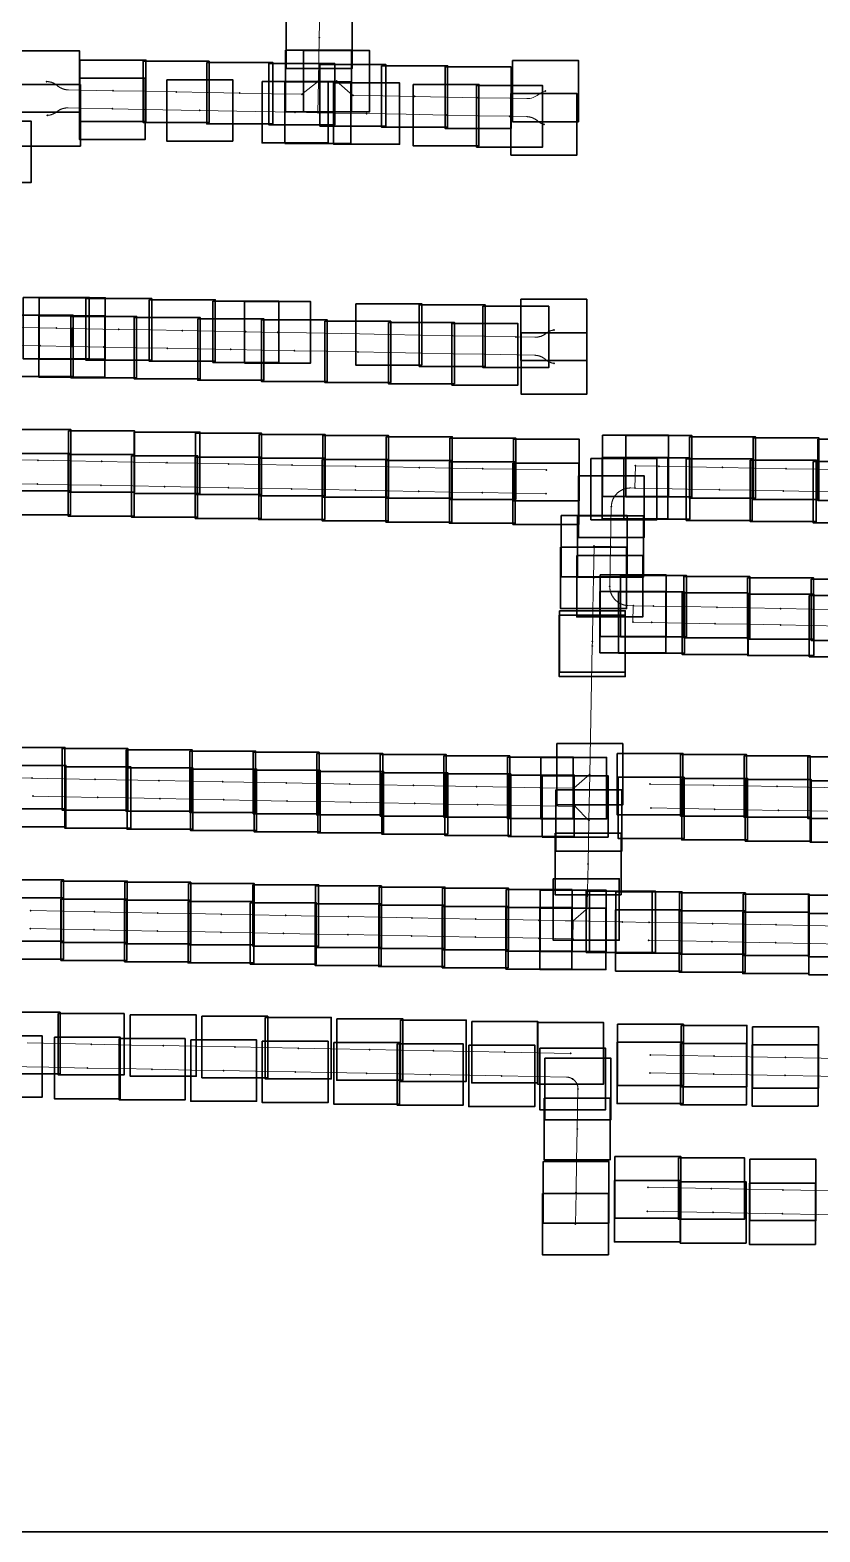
# Model space of a CAD drawing. Header units: millimetres. Extents: x 881174 to 1703730, y 372762 to 704197.
# Drawn here: x 884032 to 885523, y 665064 to 667898 of the extents above; entities that cross this region are included whole.
import ezdxf

# ---------------------------------------------------------------- set-up
doc = ezdxf.new("R2010")
doc.units = ezdxf.units.MM
for name, color, linetype, lineweight in [('2Block', 190, 'Continuous', 30), ('Capa1', 190, 'Continuous', 30), ('Exercise01', 190, 'Continuous', 30)]:
    doc.layers.add(name, color=color, linetype=linetype, lineweight=lineweight)
doc.layers.add('Polyline01', color=7, linetype='Continuous', lineweight=60, true_color=0xa451a4)

msp = doc.modelspace()

# ---------------------------------------------------------------- linework, layer by layer
at = {"layer": '2Block', "ltscale": 1.5}
for points in [[(884515.8, 667941.8), (884640.3, 667941.8), (884640.3, 667825.9), (884515.8, 667825.9)], [(884000.9, 667859.2), (884125.4, 667859.2), (884125.4, 667743.2), (884000.9, 667743.2)], [(884126.3, 667841.8), (884250.7, 667841.8), (884250.7, 667725.8), (884126.3, 667725.8)], [(884245.7, 667839.5), (884370.2, 667839.5), (884370.2, 667723.6), (884245.7, 667723.6)], [(884514.3, 667860.1), (884638.8, 667860.1), (884638.8, 667744.2), (884514.3, 667744.2)], [(884548.5, 667860), (884672.9, 667860), (884672.9, 667744), (884548.5, 667744)], [(884943, 667841.1), (885067.5, 667841.1), (885067.5, 667725.2), (884943, 667725.2)], [(884365.7, 667837.2), (884490.2, 667837.2), (884490.2, 667721.3), (884365.7, 667721.3)], [(884482.9, 667835.1), (884607.4, 667835.1), (884607.4, 667719.2), (884482.9, 667719.2)], [(884579.3, 667833.1), (884703.8, 667833.1), (884703.8, 667717.1), (884579.3, 667717.1)], [(884695.8, 667830.9), (884820.3, 667830.9), (884820.3, 667715), (884695.8, 667715)], [(884815.8, 667828.7), (884940.3, 667828.7), (884940.3, 667712.7), (884815.8, 667712.7)], [(884002.5, 667795.3), (884127, 667795.3), (884127, 667679.3), (884002.5, 667679.3)], [(884125.1, 667807.8), (884249.6, 667807.8), (884249.6, 667691.9), (884125.1, 667691.9)], [(884290.1, 667804.7), (884414.6, 667804.7), (884414.6, 667688.7), (884290.1, 667688.7)], [(884470.1, 667801.2), (884594.6, 667801.2), (884594.6, 667685.3), (884470.1, 667685.3)], [(884513.2, 667800.4), (884637.7, 667800.4), (884637.7, 667684.5), (884513.2, 667684.5)], [(884605.1, 667798.7), (884729.6, 667798.7), (884729.6, 667682.7), (884605.1, 667682.7)], [(884755.1, 667795.8), (884879.6, 667795.8), (884879.6, 667679.9), (884755.1, 667679.9)], [(884875.1, 667793.5), (884999.6, 667793.5), (884999.6, 667677.6), (884875.1, 667677.6)], [(884940.1, 667778.3), (885064.6, 667778.3), (885064.6, 667662.4), (884940.1, 667662.4)], [(883909.5, 667726.4), (884034, 667726.4), (884034, 667610.4), (883909.5, 667610.4)], [(884019.2, 667393.8), (884143.7, 667393.8), (884143.7, 667277.8), (884019.2, 667277.8)], [(884049.5, 667393.2), (884174, 667393.2), (884174, 667277.2), (884049.5, 667277.2)], [(884137.2, 667391.5), (884261.7, 667391.5), (884261.7, 667275.6), (884137.2, 667275.6)], [(884257.2, 667389.2), (884381.7, 667389.2), (884381.7, 667273.3), (884257.2, 667273.3)], [(884377.2, 667386.9), (884501.7, 667386.9), (884501.7, 667271), (884377.2, 667271)], [(884437.2, 667385.8), (884561.7, 667385.8), (884561.7, 667269.9), (884437.2, 667269.9)], [(884958.7, 667390.3), (885083.2, 667390.3), (885083.2, 667274.4), (884958.7, 667274.4)], [(883988.9, 667360.3), (884113.3, 667360.3), (884113.3, 667244.4), (883988.9, 667244.4)], [(884048.8, 667359.2), (884173.3, 667359.2), (884173.3, 667243.2), (884048.8, 667243.2)], [(884108.8, 667358), (884233.3, 667358), (884233.3, 667242.1), (884108.8, 667242.1)], [(884647, 667381.8), (884771.5, 667381.8), (884771.5, 667265.9), (884647, 667265.9)], [(884767, 667379.5), (884891.5, 667379.5), (884891.5, 667263.6), (884767, 667263.6)], [(884887, 667377.2), (885011.5, 667377.2), (885011.5, 667261.3), (884887, 667261.3)], [(884228.8, 667355.8), (884353.3, 667355.8), (884353.3, 667239.8), (884228.8, 667239.8)], [(884348.8, 667353.5), (884473.3, 667353.5), (884473.3, 667237.5), (884348.8, 667237.5)], [(884468.8, 667351.2), (884593.3, 667351.2), (884593.3, 667235.2), (884468.8, 667235.2)], [(884588.7, 667348.9), (884713.2, 667348.9), (884713.2, 667233), (884588.7, 667233)], [(884708.7, 667346.6), (884833.2, 667346.6), (884833.2, 667230.7), (884708.7, 667230.7)], [(884828.7, 667344.3), (884953.2, 667344.3), (884953.2, 667228.4), (884828.7, 667228.4)], [(884959.1, 667327.1), (885083.6, 667327.1), (885083.6, 667211.2), (884959.1, 667211.2)], [(883984.7, 667144.4), (884109.2, 667144.4), (884109.2, 667028.4), (883984.7, 667028.4)], [(884104.7, 667142.1), (884229.2, 667142.1), (884229.2, 667026.1), (884104.7, 667026.1)], [(884228.4, 667139.7), (884352.9, 667139.7), (884352.9, 667023.8), (884228.4, 667023.8)], [(884344.6, 667137.5), (884469.1, 667137.5), (884469.1, 667021.6), (884344.6, 667021.6)], [(884464.7, 667135.2), (884589.1, 667135.2), (884589.1, 667019.3), (884464.7, 667019.3)], [(884584.6, 667132.9), (884709.1, 667132.9), (884709.1, 667017), (884584.6, 667017)], [(884704.6, 667130.7), (884829.1, 667130.7), (884829.1, 667014.7), (884704.6, 667014.7)], [(885112.9, 667133.9), (885237.4, 667133.9), (885237.4, 667017.9), (885112.9, 667017.9)], [(885157.1, 667133), (885281.6, 667133), (885281.6, 667017.1), (885157.1, 667017.1)], [(885277.1, 667130.8), (885401.6, 667130.8), (885401.6, 667014.8), (885277.1, 667014.8)], [(884824.6, 667128.4), (884949.1, 667128.4), (884949.1, 667012.4), (884824.6, 667012.4)], [(884944.6, 667126.1), (885069.1, 667126.1), (885069.1, 667010.1), (884944.6, 667010.1)], [(885397.1, 667128.5), (885521.6, 667128.5), (885521.6, 667012.5), (885397.1, 667012.5)], [(885519.6, 667126.1), (885644.1, 667126.1), (885644.1, 667010.2), (885519.6, 667010.2)], [(883983.9, 667099.4), (884108.4, 667099.4), (884108.4, 666983.4), (883983.9, 666983.4)], [(884103.9, 667097.1), (884228.4, 667097.1), (884228.4, 666981.1), (884103.9, 666981.1)], [(884223.8, 667094.8), (884348.3, 667094.8), (884348.3, 666978.9), (884223.8, 666978.9)], [(884343.8, 667092.5), (884468.3, 667092.5), (884468.3, 666976.6), (884343.8, 666976.6)], [(884463.8, 667090.2), (884588.3, 667090.2), (884588.3, 666974.3), (884463.8, 666974.3)], [(884583.8, 667087.9), (884708.3, 667087.9), (884708.3, 666972), (884583.8, 666972)], [(884703.8, 667085.7), (884828.2, 667085.7), (884828.2, 666969.7), (884703.8, 666969.7)], [(884823.7, 667083.4), (884948.2, 667083.4), (884948.2, 666967.4), (884823.7, 666967.4)], [(884943.7, 667081.1), (885068.2, 667081.1), (885068.2, 666965.2), (884943.7, 666965.2)], [(885091, 667089.9), (885215.5, 667089.9), (885215.5, 666974), (885091, 666974)], [(885112, 667091.9), (885236.5, 667091.9), (885236.5, 666975.9), (885112, 666975.9)], [(885153.3, 667091.2), (885277.8, 667091.2), (885277.8, 666975.3), (885153.3, 666975.3)], [(885271, 667088.9), (885395.4, 667088.9), (885395.4, 666972.9), (885271, 666972.9)], [(885391.9, 667086.6), (885516.4, 667086.6), (885516.4, 666970.6), (885391.9, 666970.6)], [(885510.9, 667084.3), (885635.4, 667084.3), (885635.4, 666968.3), (885510.9, 666968.3)], [(885067.3, 667056.8), (885191.8, 667056.8), (885191.8, 666940.8), (885067.3, 666940.8)], [(885034.8, 666982.3), (885159.3, 666982.3), (885159.3, 666866.4), (885034.8, 666866.4)], [(885065.8, 666981.7), (885190.3, 666981.7), (885190.3, 666865.8), (885065.8, 666865.8)], [(885033.7, 666922.3), (885158.2, 666922.3), (885158.2, 666806.4), (885033.7, 666806.4)], [(885064.4, 666906.7), (885188.9, 666906.7), (885188.9, 666790.8), (885064.4, 666790.8)], [(885108.6, 666869.9), (885233.1, 666869.9), (885233.1, 666754), (885108.6, 666754)], [(885146.7, 666869.2), (885271.2, 666869.2), (885271.2, 666753.2), (885146.7, 666753.2)], [(885266.7, 666866.9), (885391.2, 666866.9), (885391.2, 666751), (885266.7, 666751)], [(885386.7, 666864.6), (885511.2, 666864.6), (885511.2, 666748.7), (885386.7, 666748.7)], [(885506.7, 666862.3), (885631.2, 666862.3), (885631.2, 666746.4), (885506.7, 666746.4)], [(885108.1, 666838.9), (885232.6, 666838.9), (885232.6, 666723), (885108.1, 666723)], [(885143.1, 666838.2), (885267.6, 666838.2), (885267.6, 666722.3), (885143.1, 666722.3)], [(885263.1, 666836), (885387.6, 666836), (885387.6, 666720), (885263.1, 666720)], [(885387.2, 666833.6), (885511.7, 666833.6), (885511.7, 666717.7), (885387.2, 666717.7)], [(885503.1, 666831.4), (885627.6, 666831.4), (885627.6, 666715.5), (885503.1, 666715.5)], [(885031.3, 666794.1), (885155.8, 666794.1), (885155.8, 666678.1), (885031.3, 666678.1)], [(885031.4, 666802.4), (885155.9, 666802.4), (885155.9, 666686.4), (885031.4, 666686.4)], [(883973.5, 666544.5), (884098, 666544.5), (884098, 666428.5), (883973.5, 666428.5)], [(884092.4, 666542.2), (884216.9, 666542.2), (884216.9, 666426.2), (884092.4, 666426.2)], [(884213.5, 666539.9), (884338, 666539.9), (884338, 666424), (884213.5, 666424)], [(884213.5, 666539.9), (884338, 666539.9), (884338, 666424), (884213.5, 666424)], [(884333.5, 666537.6), (884458, 666537.6), (884458, 666421.7), (884333.5, 666421.7)], [(884333.5, 666537.6), (884458, 666537.6), (884458, 666421.7), (884333.5, 666421.7)], [(884453.4, 666535.3), (884577.9, 666535.3), (884577.9, 666419.4), (884453.4, 666419.4)], [(885026.6, 666551.8), (885151.1, 666551.8), (885151.1, 666435.9), (885026.6, 666435.9)], [(883975.2, 666510.4), (884099.7, 666510.4), (884099.7, 666394.5), (883975.2, 666394.5)], [(884097.7, 666508.1), (884222.2, 666508.1), (884222.2, 666392.2), (884097.7, 666392.2)], [(884215.1, 666505.9), (884339.6, 666505.9), (884339.6, 666389.9), (884215.1, 666389.9)], [(884573.4, 666533), (884697.9, 666533), (884697.9, 666417.1), (884573.4, 666417.1)], [(884693.4, 666530.8), (884817.9, 666530.8), (884817.9, 666414.8), (884693.4, 666414.8)], [(884813.4, 666528.5), (884937.9, 666528.5), (884937.9, 666412.5), (884813.4, 666412.5)], [(884933.4, 666526.2), (885057.8, 666526.2), (885057.8, 666410.2), (884933.4, 666410.2)], [(884996.2, 666525.5), (885120.7, 666525.5), (885120.7, 666409.6), (884996.2, 666409.6)], [(885140.3, 666533.2), (885264.8, 666533.2), (885264.8, 666417.3), (885140.3, 666417.3)], [(885260.3, 666531), (885384.8, 666531), (885384.8, 666415), (885260.3, 666415)], [(885380.3, 666528.7), (885504.8, 666528.7), (885504.8, 666412.7), (885380.3, 666412.7)], [(885500.3, 666526.4), (885624.8, 666526.4), (885624.8, 666410.5), (885500.3, 666410.5)], [(884335.1, 666503.6), (884459.6, 666503.6), (884459.6, 666387.6), (884335.1, 666387.6)], [(884455.1, 666501.3), (884579.6, 666501.3), (884579.6, 666385.3), (884455.1, 666385.3)], [(884575.1, 666499), (884699.6, 666499), (884699.6, 666383.1), (884575.1, 666383.1)], [(884696.1, 666496.7), (884820.6, 666496.7), (884820.6, 666380.8), (884696.1, 666380.8)], [(884815, 666494.4), (884939.5, 666494.4), (884939.5, 666378.5), (884815, 666378.5)], [(884935, 666492.1), (885059.5, 666492.1), (885059.5, 666376.2), (884935, 666376.2)], [(884999, 666491.1), (885123.5, 666491.1), (885123.5, 666375.1), (884999, 666375.1)], [(885142.5, 666488.2), (885266.9, 666488.2), (885266.9, 666372.3), (885142.5, 666372.3)], [(885262.5, 666485.9), (885386.9, 666485.9), (885386.9, 666370), (885262.5, 666370)], [(885382.5, 666483.6), (885506.9, 666483.6), (885506.9, 666367.7), (885382.5, 666367.7)], [(885505, 666481.3), (885629.4, 666481.3), (885629.4, 666365.4), (885505, 666365.4)], [(885024.9, 666464.5), (885149.3, 666464.5), (885149.3, 666348.6), (885024.9, 666348.6)], [(885023.4, 666382.4), (885147.9, 666382.4), (885147.9, 666266.5), (885023.4, 666266.5)], [(883971.1, 666294.5), (884095.5, 666294.5), (884095.5, 666178.5), (883971.1, 666178.5)], [(884091, 666292.2), (884215.5, 666292.2), (884215.5, 666176.2), (884091, 666176.2)], [(884211, 666289.9), (884335.5, 666289.9), (884335.5, 666174), (884211, 666174)], [(884331, 666287.6), (884455.5, 666287.6), (884455.5, 666171.7), (884331, 666171.7)], [(884452.4, 666285.3), (884576.9, 666285.3), (884576.9, 666169.4), (884452.4, 666169.4)], [(884570.9, 666283), (884695.4, 666283), (884695.4, 666167.1), (884570.9, 666167.1)], [(884690.9, 666280.8), (884815.4, 666280.8), (884815.4, 666164.8), (884690.9, 666164.8)], [(885019.9, 666296.5), (885144.4, 666296.5), (885144.4, 666180.5), (885019.9, 666180.5)], [(883970.4, 666260.5), (884094.9, 666260.5), (884094.9, 666144.5), (883970.4, 666144.5)], [(884090.4, 666258.2), (884214.9, 666258.2), (884214.9, 666142.3), (884090.4, 666142.3)], [(884210.4, 666255.9), (884334.9, 666255.9), (884334.9, 666140), (884210.4, 666140)], [(884330.3, 666253.6), (884454.8, 666253.6), (884454.8, 666137.7), (884330.3, 666137.7)], [(884447.8, 666251.4), (884572.3, 666251.4), (884572.3, 666135.4), (884447.8, 666135.4)], [(884810.9, 666278.5), (884935.4, 666278.5), (884935.4, 666162.5), (884810.9, 666162.5)], [(884930.9, 666276.2), (885055.4, 666276.2), (885055.4, 666160.2), (884930.9, 666160.2)], [(884995.2, 666275.1), (885119.7, 666275.1), (885119.7, 666159.2), (884995.2, 666159.2)], [(885082.2, 666273.3), (885206.7, 666273.3), (885206.7, 666157.4), (885082.2, 666157.4)], [(885088.3, 666273.2), (885212.8, 666273.2), (885212.8, 666157.3), (885088.3, 666157.3)], [(885138.3, 666272.2), (885262.8, 666272.2), (885262.8, 666156.3), (885138.3, 666156.3)], [(885258.3, 666270), (885382.8, 666270), (885382.8, 666154), (885258.3, 666154)], [(885378.3, 666267.7), (885502.8, 666267.7), (885502.8, 666151.7), (885378.3, 666151.7)], [(885501.6, 666265.3), (885626.1, 666265.3), (885626.1, 666149.4), (885501.6, 666149.4)], [(884570.3, 666249.1), (884694.8, 666249.1), (884694.8, 666133.1), (884570.3, 666133.1)], [(884690.3, 666246.8), (884814.8, 666246.8), (884814.8, 666130.8), (884690.3, 666130.8)], [(884810.3, 666244.5), (884934.7, 666244.5), (884934.7, 666128.5), (884810.3, 666128.5)], [(884930.6, 666242.2), (885055.1, 666242.2), (885055.1, 666126.2), (884930.6, 666126.2)], [(884994.7, 666240.9), (885119.2, 666240.9), (885119.2, 666125), (884994.7, 666125)], [(885137.7, 666238.2), (885262.2, 666238.2), (885262.2, 666122.3), (885137.7, 666122.3)], [(885257.7, 666236), (885382.2, 666236), (885382.2, 666120), (885257.7, 666120)], [(885377.7, 666233.7), (885502.2, 666233.7), (885502.2, 666117.7), (885377.7, 666117.7)], [(885502.2, 666231.3), (885626.7, 666231.3), (885626.7, 666115.4), (885502.2, 666115.4)], [(883964.3, 666044.6), (884088.8, 666044.6), (884088.8, 665928.6), (883964.3, 665928.6)], [(884085.2, 666042.2), (884209.7, 666042.2), (884209.7, 665926.3), (884085.2, 665926.3)], [(884221.3, 666039.7), (884345.7, 666039.7), (884345.7, 665923.7), (884221.3, 665923.7)], [(884356.4, 666037.1), (884480.9, 666037.1), (884480.9, 665921.1), (884356.4, 665921.1)], [(884476.2, 666034.8), (884600.7, 666034.8), (884600.7, 665918.9), (884476.2, 665918.9)], [(884611.2, 666032.2), (884735.7, 666032.2), (884735.7, 665916.3), (884611.2, 665916.3)], [(884731.2, 666029.9), (884855.7, 666029.9), (884855.7, 665914), (884731.2, 665914)], [(884866.1, 666027.4), (884990.6, 666027.4), (884990.6, 665911.4), (884866.1, 665911.4)], [(884990.4, 666025), (885114.9, 666025), (885114.9, 665909.1), (884990.4, 665909.1)], [(883930.4, 666000.2), (884054.9, 666000.2), (884054.9, 665884.2), (883930.4, 665884.2)], [(884077.9, 665997.4), (884202.3, 665997.4), (884202.3, 665881.4), (884077.9, 665881.4)], [(885141.1, 666022.1), (885265.6, 666022.1), (885265.6, 665906.2), (885141.1, 665906.2)], [(885261.1, 666019.9), (885385.6, 666019.9), (885385.6, 665903.9), (885261.1, 665903.9)], [(885396.1, 666017.3), (885520.6, 666017.3), (885520.6, 665901.3), (885396.1, 665901.3)], [(884200.4, 665995), (884324.9, 665995), (884324.9, 665879.1), (884200.4, 665879.1)], [(884335.4, 665992.5), (884459.9, 665992.5), (884459.9, 665876.5), (884335.4, 665876.5)], [(884470.3, 665989.9), (884594.8, 665989.9), (884594.8, 665874), (884470.3, 665874)], [(884605.3, 665987.3), (884729.8, 665987.3), (884729.8, 665871.4), (884605.3, 665871.4)], [(884725.3, 665985.1), (884849.8, 665985.1), (884849.8, 665869.1), (884725.3, 665869.1)], [(884860.3, 665982.5), (884984.8, 665982.5), (884984.8, 665866.5), (884860.3, 665866.5)], [(884994.3, 665976.6), (885118.8, 665976.6), (885118.8, 665860.6), (884994.3, 665860.6)], [(885140.4, 665988.1), (885264.9, 665988.1), (885264.9, 665872.2), (885140.4, 665872.2)], [(885260.4, 665985.9), (885384.9, 665985.9), (885384.9, 665869.9), (885260.4, 665869.9)], [(885395.4, 665983.3), (885519.9, 665983.3), (885519.9, 665867.4), (885395.4, 665867.4)], [(885004.3, 665957.7), (885128.8, 665957.7), (885128.8, 665841.8), (885004.3, 665841.8)], [(885002.9, 665882.2), (885127.4, 665882.2), (885127.4, 665766.2), (885002.9, 665766.2)], [(885136.3, 665772.2), (885260.8, 665772.2), (885260.8, 665656.2), (885136.3, 665656.2)], [(885256.3, 665769.9), (885380.8, 665769.9), (885380.8, 665654), (885256.3, 665654)], [(885000.6, 665762.8), (885125.1, 665762.8), (885125.1, 665646.8), (885000.6, 665646.8)], [(885391.3, 665767.3), (885515.8, 665767.3), (885515.8, 665651.4), (885391.3, 665651.4)], [(885135.5, 665727.2), (885260, 665727.2), (885260, 665611.3), (885135.5, 665611.3)], [(885259.6, 665724.8), (885384.1, 665724.8), (885384.1, 665608.9), (885259.6, 665608.9)], [(885390.4, 665722.3), (885514.9, 665722.3), (885514.9, 665606.4), (885390.4, 665606.4)], [(884999.5, 665702.8), (885124, 665702.8), (885124, 665586.8), (884999.5, 665586.8)]]:
    msp.add_lwpolyline(points, close=True, dxfattribs=at)
at = {"layer": 'Capa1', "color": 1}
for p in [(884578, 667883.8), (884063.2, 667801.2), (884188.5, 667783.8), (884308, 667781.5), (884576.5, 667802.1), (884610.7, 667802), (885005.2, 667783.1), (884428, 667779.3), (884545.2, 667777.2), (884641.5, 667775.1), (884758, 667773), (884878, 667770.7), (884064.7, 667737.3), (884187.3, 667749.8), (884352.3, 667746.7), (884532.3, 667743.3), (884575.4, 667742.4), (884667.4, 667740.7), (884817.4, 667737.8), (884937.4, 667735.6), (885002.3, 667720.4), (884081.4, 667335.8), (884111.7, 667335.2), (884199.4, 667333.5), (884319.4, 667331.2), (884439.4, 667329), (884499.4, 667327.8), (885021, 667332.3), (884051.1, 667302.4), (884111.1, 667301.2), (884171.1, 667300.1), (884709.2, 667323.8), (884829.2, 667321.5), (884949.3, 667319.3), (884291.1, 667297.8), (884411, 667295.5), (884531, 667293.2), (884651, 667290.9), (884771, 667288.6), (884890.9, 667286.4), (885021.3, 667269.2), (884047, 667086.4), (884167, 667084.1), (884290.6, 667081.8), (884406.9, 667079.5), (884526.9, 667077.3), (884646.9, 667075), (884766.9, 667072.7), (885175.1, 667075.9), (885219.3, 667075.1), (885339.3, 667072.8), (884886.8, 667070.4), (885006.8, 667068.1), (885459.3, 667070.5), (884046.1, 667041.4), (884166.1, 667039.1), (884286.1, 667036.8), (884406.1, 667034.5), (884526, 667032.3), (884646, 667030), (884766, 667027.7), (884886, 667025.4), (885006, 667023.1), (885153.3, 667031.9), (885174.2, 667033.9), (885215.5, 667033.2), (885333.2, 667030.9), (885454.1, 667028.6), (885129.5, 666998.8), (885097.1, 666924.4), (885128.1, 666923.8), (885096, 666864.4), (885126.7, 666848.7), (885170.9, 666811.9), (885209, 666811.2), (885329, 666808.9), (885449, 666806.6), (885170.3, 666780.9), (885205.4, 666780.3), (885325.4, 666778), (885449.5, 666775.7), (885093.5, 666736.1), (885093.7, 666744.4), (884035.8, 666486.5), (884154.7, 666484.2), (884275.7, 666481.9), (884275.7, 666481.9), (884395.7, 666479.6), (884395.7, 666479.6), (885088.9, 666493.8), (884037.4, 666452.5), (884160, 666450.2), (884515.7, 666477.4), (884635.7, 666475.1), (884755.6, 666472.8), (884875.6, 666470.5), (884995.6, 666468.2), (885058.5, 666467.6), (885202.6, 666475.3), (885322.6, 666473), (885442.6, 666470.7), (884277.4, 666447.9), (884397.4, 666445.6), (884517.3, 666443.3), (884637.3, 666441), (884758.4, 666438.7), (884877.3, 666436.5), (884997.2, 666434.2), (885061.2, 666433.1), (885204.7, 666430.2), (885324.7, 666427.9), (885444.7, 666425.7), (885087.1, 666406.6), (885085.7, 666324.5), (884033.3, 666236.5), (884153.3, 666234.2), (884273.3, 666231.9), (884393.2, 666229.6), (884514.6, 666227.3), (884633.2, 666225.1), (884753.2, 666222.8), (885082.1, 666238.5), (884032.7, 666202.5), (884152.6, 666200.2), (884272.6, 666197.9), (884392.6, 666195.7), (884873.2, 666220.5), (884993.1, 666218.2), (885057.4, 666217.1), (885144.5, 666215.3), (885150.5, 666215.2), (885200.6, 666214.3), (885320.6, 666212), (885440.6, 666209.7), (884510.1, 666193.4), (884632.5, 666191.1), (884752.5, 666188.8), (884872.5, 666186.5), (884992.9, 666184.2), (885056.9, 666182.9), (885199.9, 666180.3), (885319.9, 666178), (885439.9, 666175.7), (884147.5, 665984.3), (884283.5, 665981.7), (884418.7, 665979.1), (884538.5, 665976.8), (884673.4, 665974.3), (884793.4, 665972), (884928.4, 665969.4), (884140.1, 665939.4), (885052.7, 665967), (885203.3, 665964.2), (885323.3, 665961.9), (885458.3, 665959.3), (884262.6, 665937.1), (884397.6, 665934.5), (884532.6, 665931.9), (884667.6, 665929.4), (884787.5, 665927.1), (884922.5, 665924.5), (885056.6, 665918.6), (885202.7, 665930.2), (885322.7, 665927.9), (885457.6, 665925.3), (885066.6, 665899.8), (885065.1, 665824.2), (885198.6, 665714.2), (885062.9, 665704.8), (885318.5, 665711.9), (885453.5, 665709.4), (885197.7, 665669.2), (885321.8, 665666.9), (885452.7, 665664.4), (885061.7, 665644.8)]:
    msp.add_point(p, dxfattribs=at)
at = {"layer": 'Exercise01', "ltscale": 1.5}
msp.add_lwpolyline([(881173.9, 665063.8), (887011, 665063.8), (887011, 673564.4), (881173.9, 673564.4)], close=True, dxfattribs=at)
at = {"layer": 'Polyline01', "lineweight": 0, "flags": 128}
for points in [[(884578, 667883.8), (884579.6, 667964)], [(884578, 667883.8), (884576.5, 667802.1)], [(884188.5, 667783.8), (884127.9, 667785), (884104.4, 667785.4), (884103.5, 667785.5), (884102.9, 667785.5), (884102.3, 667785.5), (884101.7, 667785.6), (884101.2, 667785.7), (884100.6, 667785.7), (884100, 667785.8), (884099.5, 667785.9), (884098.9, 667786), (884098.3, 667786.1), (884097.8, 667786.2), (884097.2, 667786.4), (884096.6, 667786.5), (884096.1, 667786.7), (884095.5, 667786.8), (884095, 667787), (884094.4, 667787.2), (884093.9, 667787.4), (884093.3, 667787.6), (884092.8, 667787.8), (884092.3, 667788), (884091.8, 667788.2), (884091.2, 667788.5), (884090.7, 667788.7), (884090.2, 667789), (884089.7, 667789.2), (884089.2, 667789.5), (884088.7, 667789.8), (884088.2, 667790.1), (884087.7, 667790.4), (884087.2, 667790.7), (884086.7, 667791), (884086.2, 667791.3), (884085.8, 667791.7), (884085.3, 667792), (884084.8, 667792.3), (884084.4, 667792.7), (884083.9, 667793.1), (884083.6, 667793.4), (884083.1, 667793.8), (884082.6, 667794.2), (884082.2, 667794.5), (884081.8, 667794.8), (884081.3, 667795.2), (884080.9, 667795.5), (884080.4, 667795.8), (884079.9, 667796.1), (884079.5, 667796.4), (884079, 667796.7), (884078.5, 667797), (884078, 667797.3), (884077.5, 667797.5), (884077, 667797.8), (884076.5, 667798), (884076, 667798.3), (884075.5, 667798.5), (884075, 667798.7), (884074.5, 667798.9), (884074, 667799.1), (884073.4, 667799.3), (884072.9, 667799.5), (884072.4, 667799.7), (884071.8, 667799.9), (884071.3, 667800), (884070.8, 667800.2), (884070.2, 667800.3), (884069.7, 667800.4), (884069.1, 667800.5), (884068.6, 667800.7), (884068, 667800.8), (884067.5, 667800.8), (884066.9, 667800.9), (884066.4, 667801), (884065.8, 667801.1), (884065.3, 667801.1), (884064.7, 667801.1), (884064.2, 667801.2), (884063.2, 667801.2)], [(884308, 667781.5), (884248, 667782.7), (884188.5, 667783.8)], [(884428, 667779.3), (884368, 667780.4), (884308, 667781.5)], [(884545.2, 667777.2), (884488, 667778.1), (884428, 667779.3)], [(884641.5, 667775.1), (884698, 667774.1), (884758, 667773)], [(884758, 667773), (884878, 667770.7)], [(884187.3, 667749.8), (884127.3, 667751), (884103.8, 667751.4), (884103.2, 667751.4), (884102.6, 667751.4), (884102.1, 667751.4), (884101.5, 667751.4), (884100.9, 667751.4), (884100.3, 667751.3), (884099.8, 667751.3), (884099.2, 667751.2), (884098.6, 667751.1), (884098.1, 667751), (884097.5, 667750.9), (884096.9, 667750.8), (884096.4, 667750.7), (884095.8, 667750.6), (884095.2, 667750.5), (884094.7, 667750.3), (884094.1, 667750.2), (884093.6, 667750), (884093, 667749.8), (884092.5, 667749.7), (884091.9, 667749.5), (884091.4, 667749.3), (884090.8, 667749.1), (884090.3, 667748.8), (884089.8, 667748.6), (884089.3, 667748.4), (884088.7, 667748.1), (884088.2, 667747.9), (884087.7, 667747.6), (884087.2, 667747.3), (884086.7, 667747), (884086.2, 667746.8), (884085.7, 667746.5), (884085.2, 667746.1), (884084.8, 667745.8), (884084.3, 667745.5), (884083.8, 667745.2), (884083.3, 667744.8), (884082.7, 667744.3), (884081.8, 667743.6), (884081.4, 667743.3), (884080.9, 667743), (884080.5, 667742.7), (884080, 667742.4), (884079.5, 667742.1), (884079, 667741.8), (884078.6, 667741.5), (884078.1, 667741.2), (884077.6, 667740.9), (884077.1, 667740.7), (884076.6, 667740.4), (884076.1, 667740.2), (884075.6, 667740), (884075.1, 667739.7), (884074.5, 667739.5), (884074, 667739.3), (884073.5, 667739.1), (884073, 667739), (884072.4, 667738.8), (884071.9, 667738.6), (884071.4, 667738.4), (884070.8, 667738.3), (884070.3, 667738.2), (884069.8, 667738), (884069.2, 667737.9), (884068.7, 667737.8), (884068.1, 667737.7), (884067.6, 667737.6), (884067, 667737.5), (884066.5, 667737.5), (884065.9, 667737.4), (884065.3, 667737.3), (884064.7, 667737.3)], [(884352.3, 667746.7), (884247.3, 667748.7), (884187.3, 667749.8)], [(884532.3, 667743.3), (884457.3, 667744.7), (884352.3, 667746.7)], [(884575.4, 667742.4), (884532.3, 667743.3)], [(884575.4, 667742.4), (884607.4, 667741.8), (884667.4, 667740.7)], [(884667.4, 667740.7), (884742.4, 667739.3), (884817.4, 667737.8)], [(884817.4, 667737.8), (884877.4, 667736.7), (884937.4, 667735.6)], [(884937.4, 667735.6), (884969.3, 667734.9), (884970.2, 667734.9), (884970.8, 667734.9), (884971.3, 667734.8), (884971.9, 667734.8), (884972.5, 667734.7), (884973.1, 667734.6), (884973.6, 667734.6), (884974.2, 667734.5), (884974.8, 667734.4), (884975.3, 667734.3), (884975.9, 667734.1), (884976.5, 667734), (884977, 667733.9), (884977.6, 667733.7), (884978.1, 667733.5), (884978.7, 667733.4), (884979.2, 667733.2), (884979.8, 667733), (884980.3, 667732.8), (884980.8, 667732.6), (884981.4, 667732.4), (884981.9, 667732.1), (884982.4, 667731.9), (884982.9, 667731.7), (884983.5, 667731.4), (884984, 667731.1), (884984.5, 667730.9), (884985, 667730.6), (884985.5, 667730.3), (884986, 667730), (884986.5, 667729.7), (884986.9, 667729.4), (884987.4, 667729.1), (884987.9, 667728.7), (884988.3, 667728.4), (884988.8, 667728), (884989.3, 667727.7), (884989.7, 667727.3), (884990.1, 667727), (884990.6, 667726.6), (884991, 667726.2), (884991.4, 667725.9), (884991.9, 667725.5), (884992.3, 667725.2), (884992.8, 667724.9), (884993.3, 667724.6), (884993.7, 667724.3), (884994.2, 667724), (884994.7, 667723.7), (884995.1, 667723.4), (884995.6, 667723.1), (884996.1, 667722.8), (884996.6, 667722.6), (884997.1, 667722.3), (884997.6, 667722.1), (884998.1, 667721.9), (884998.6, 667721.7), (884999.2, 667721.4), (884999.7, 667721.2), (885000.2, 667721), (885000.7, 667720.9), (885001.3, 667720.7), (885001.8, 667720.5), (885002.3, 667720.4)], [(884081.4, 667335.8), (884019.4, 667337), (883959.4, 667338.1)], [(884111.7, 667335.2), (884081.4, 667335.8)], [(884111.7, 667335.2), (884139.4, 667334.7), (884199.4, 667333.5)], [(884199.4, 667333.5), (884259.4, 667332.4), (884319.4, 667331.2)], [(884319.4, 667331.2), (884379.4, 667330.1), (884439.4, 667329)], [(884439.4, 667329), (884499.4, 667327.8)], [(884499.4, 667327.8), (884554.3, 667326.8), (884654.2, 667324.9), (884709.2, 667323.8)], [(884949.3, 667319.3), (884985.1, 667318.6), (884985.6, 667318.6), (884986.2, 667318.6), (884986.8, 667318.6), (884987.4, 667318.6), (884987.9, 667318.6), (884988.5, 667318.7), (884989.1, 667318.7), (884989.6, 667318.8), (884990.2, 667318.9), (884990.8, 667319), (884991.4, 667319.1), (884991.9, 667319.2), (884992.5, 667319.3), (884993, 667319.4), (884993.6, 667319.5), (884994.2, 667319.7), (884994.7, 667319.8), (884995.3, 667320), (884995.8, 667320.2), (884996.4, 667320.3), (884996.9, 667320.5), (884997.5, 667320.7), (884998, 667320.9), (884998.5, 667321.2), (884999.1, 667321.4), (884999.6, 667321.6), (885000.1, 667321.9), (885000.6, 667322.1), (885001.1, 667322.4), (885001.6, 667322.7), (885002.1, 667323), (885002.6, 667323.3), (885003.1, 667323.6), (885003.6, 667323.9), (885004.1, 667324.2), (885004.6, 667324.5), (885005, 667324.8), (885005.5, 667325.2), (885006.2, 667325.7), (885006.8, 667326.2), (885007.2, 667326.5), (885007.7, 667326.9), (885008.2, 667327.2), (885008.6, 667327.5), (885009.1, 667327.8), (885009.6, 667328.1), (885010, 667328.4), (885010.5, 667328.7), (885011, 667328.9), (885011.5, 667329.2), (885012, 667329.4), (885012.5, 667329.7), (885013, 667329.9), (885013.5, 667330.1), (885014, 667330.4), (885014.6, 667330.6), (885015.1, 667330.8), (885015.6, 667331), (885016.1, 667331.1), (885016.7, 667331.3), (885017.2, 667331.5), (885017.7, 667331.6), (885018.3, 667331.8), (885018.8, 667331.9), (885019.4, 667332), (885019.9, 667332.2), (885020.5, 667332.3), (885021, 667332.3)], [(884051.1, 667302.4), (883991.1, 667303.5), (883931.1, 667304.6)], [(884111.1, 667301.2), (884051.1, 667302.4)], [(884111.1, 667301.2), (884171.1, 667300.1)], [(884171.1, 667300.1), (884231.1, 667298.9), (884291.1, 667297.8)], [(884709.2, 667323.8), (884769.2, 667322.7), (884829.2, 667321.5)], [(884829.2, 667321.5), (884889.2, 667320.4), (884949.3, 667319.3)], [(884291.1, 667297.8), (884351, 667296.6), (884411, 667295.5)], [(884411, 667295.5), (884471, 667294.4), (884531, 667293.2)], [(884531, 667293.2), (884591, 667292.1), (884651, 667290.9)], [(884651, 667290.9), (884711, 667289.8), (884771, 667288.6)], [(884771, 667288.6), (884831, 667287.5), (884890.9, 667286.4)], [(884890.9, 667286.4), (884950.9, 667285.2), (884951.3, 667285.2), (884984.5, 667284.6), (884985.4, 667284.5), (884986, 667284.5), (884986.5, 667284.5), (884987.1, 667284.4), (884987.7, 667284.4), (884988.3, 667284.3), (884988.8, 667284.2), (884989.4, 667284.1), (884990, 667284), (884990.5, 667283.9), (884991.1, 667283.8), (884991.6, 667283.6), (884992.2, 667283.5), (884992.8, 667283.3), (884993.3, 667283.2), (884993.9, 667283), (884994.4, 667282.8), (884995, 667282.6), (884995.5, 667282.4), (884996, 667282.2), (884996.6, 667282), (884997.1, 667281.8), (884997.6, 667281.5), (884998.1, 667281.3), (884998.7, 667281), (884999.2, 667280.8), (884999.7, 667280.5), (885000.2, 667280.2), (885000.7, 667279.9), (885001.2, 667279.6), (885001.7, 667279.3), (885002.1, 667279), (885002.6, 667278.7), (885003.1, 667278.3), (885003.5, 667278), (885004, 667277.7), (885004.5, 667277.3), (885004.9, 667276.9), (885005.3, 667276.6), (885005.8, 667276.2), (885006.2, 667275.8), (885006.6, 667275.5), (885007.1, 667275.2), (885007.5, 667274.8), (885008, 667274.5), (885008.4, 667274.2), (885008.9, 667273.9), (885009.4, 667273.6), (885009.9, 667273.3), (885010.3, 667273), (885010.8, 667272.7), (885011.3, 667272.5), (885011.8, 667272.2), (885012.3, 667272), (885012.8, 667271.7), (885013.3, 667271.5), (885013.8, 667271.3), (885014.4, 667271.1), (885014.9, 667270.9), (885015.4, 667270.7), (885015.9, 667270.5), (885016.5, 667270.3), (885017, 667270.2), (885017.5, 667270), (885018.1, 667269.8), (885018.6, 667269.7), (885019.2, 667269.6), (885019.7, 667269.5), (885020.3, 667269.4), (885020.8, 667269.3), (885021.3, 667269.2)], [(883927, 667088.7), (883987, 667087.5), (884047, 667086.4)], [(884047, 667086.4), (884107, 667085.2), (884167, 667084.1)], [(884167, 667084.1), (884227, 667083), (884286.9, 667081.8), (884290.6, 667081.8)], [(884290.6, 667081.8), (884346.9, 667080.7), (884406.9, 667079.5)], [(884406.9, 667079.5), (884406.9, 667079.5), (884466.9, 667078.4), (884526.9, 667077.3)], [(884526.9, 667077.3), (884586.9, 667076.1), (884646.9, 667075)], [(884646.9, 667075), (884706.9, 667073.8), (884766.9, 667072.7)], [(884766.9, 667072.7), (884826.8, 667071.5), (884886.8, 667070.4)], [(884886.8, 667070.4), (884946.8, 667069.3), (885006.8, 667068.1)], [(883926.2, 667043.7), (883986.1, 667042.5), (884046.1, 667041.4)], [(884046.1, 667041.4), (884106.1, 667040.3), (884166.1, 667039.1)], [(884166.1, 667039.1), (884226.1, 667038), (884286.1, 667036.8)], [(884286.1, 667036.8), (884346.1, 667035.7), (884406.1, 667034.5)], [(884406.1, 667034.5), (884466.1, 667033.4), (884526, 667032.3)], [(884526, 667032.3), (884586, 667031.1), (884646, 667030)], [(884646, 667030), (884706, 667028.8), (884766, 667027.7)], [(884766, 667027.7), (884826, 667026.5), (884886, 667025.4)], [(884886, 667025.4), (884946, 667024.3), (885006, 667023.1)], [(884035.8, 666486.5), (883924.9, 666488.6)], [(884154.7, 666484.2), (884035.8, 666486.5)], [(884275.7, 666481.9), (884154.7, 666484.2)], [(884395.7, 666479.6), (884275.7, 666481.9)], [(884515.7, 666477.4), (884395.7, 666479.6)], [(885088.9, 666493.8), (885058.5, 666467.6)], [(884160, 666450.2), (884097.4, 666451.3), (884037.4, 666452.5)], [(884277.4, 666447.9), (884217.4, 666449), (884160, 666450.2)], [(884635.7, 666475.1), (884515.7, 666477.4)], [(884755.6, 666472.8), (884635.7, 666475.1)], [(884875.6, 666470.5), (884755.6, 666472.8)], [(884995.6, 666468.2), (884875.6, 666470.5)], [(885058.5, 666467.6), (884995.6, 666468.2)], [(884397.4, 666445.6), (884337.4, 666446.7), (884277.4, 666447.9)], [(884517.3, 666443.3), (884457.3, 666444.5), (884397.4, 666445.6)], [(884637.3, 666441), (884577.3, 666442.2), (884517.3, 666443.3)], [(884758.4, 666438.7), (884697.3, 666439.9), (884637.3, 666441)], [(884877.3, 666436.5), (884817.3, 666437.6), (884758.4, 666438.7)], [(884997.2, 666434.2), (884937.3, 666435.3), (884877.3, 666436.5)], [(885061.2, 666433.1), (884997.2, 666434.2)], [(885085.7, 666324.5), (885084.2, 666249.3), (885084.2, 666248.4), (885084.2, 666247.8), (885084.1, 666247.2), (885084.1, 666246.6), (885084, 666246), (885083.9, 666245.5), (885083.8, 666244.9), (885083.7, 666244.3), (885083.6, 666243.8), (885083.5, 666243.2), (885083.4, 666242.6), (885083.3, 666242.1), (885083.1, 666241.5), (885083, 666241), (885082.8, 666240.4), (885082.6, 666239.9), (885082.3, 666238.9), (885082.1, 666238.5)], [(884153.3, 666234.2), (884093.3, 666235.4), (884033.3, 666236.5)], [(884273.3, 666231.9), (884213.3, 666233.1), (884153.3, 666234.2)], [(884393.2, 666229.6), (884333.2, 666230.8), (884273.3, 666231.9)], [(884514.6, 666227.3), (884453.2, 666228.5), (884393.2, 666229.6)], [(884633.2, 666225.1), (884573.2, 666226.2), (884514.6, 666227.3)], [(884753.2, 666222.8), (884693.2, 666223.9), (884633.2, 666225.1)], [(884873.2, 666220.5), (884813.2, 666221.6), (884753.2, 666222.8)], [(884152.6, 666200.2), (884092.6, 666201.4), (884032.7, 666202.5)], [(884272.6, 666197.9), (884212.6, 666199.1), (884152.6, 666200.2)], [(884392.6, 666195.7), (884332.6, 666196.8), (884272.6, 666197.9)], [(884510.1, 666193.4), (884452.6, 666194.5), (884392.6, 666195.7)], [(884993.1, 666218.2), (884933.1, 666219.4), (884873.2, 666220.5)], [(885057.4, 666217.1), (885051.8, 666217.1), (885051.2, 666217.1), (885050.6, 666217.1), (885042.6, 666217.3), (884993.1, 666218.2)], [(884632.5, 666191.1), (884572.6, 666192.2), (884510.1, 666193.4)], [(884752.5, 666188.8), (884692.5, 666189.9), (884632.5, 666191.1)], [(884872.5, 666186.5), (884812.5, 666187.7), (884752.5, 666188.8)], [(884992.9, 666184.2), (884932.5, 666185.4), (884872.5, 666186.5)], [(885056.9, 666182.9), (884992.9, 666184.2)], [(884026.5, 665986.6), (884088.5, 665985.4), (884147.5, 665984.3)], [(884147.5, 665984.3), (884223.5, 665982.8), (884283.5, 665981.7)], [(884283.5, 665981.7), (884343.5, 665980.5), (884418.7, 665979.1)], [(884418.7, 665979.1), (884478.5, 665978), (884538.5, 665976.8)], [(884538.5, 665976.8), (884598.4, 665975.7), (884673.4, 665974.3)], [(884673.4, 665974.3), (884733.4, 665973.1), (884793.4, 665972)], [(884793.4, 665972), (884868.4, 665970.5), (884928.4, 665969.4)], [(884928.4, 665969.4), (885052.7, 665967)], [(883992.7, 665942.2), (884025.7, 665941.6), (884067.7, 665940.8), (884140.1, 665939.4)], [(884140.1, 665939.4), (884202.7, 665938.2), (884262.6, 665937.1)], [(884262.6, 665937.1), (884337.6, 665935.6), (884397.6, 665934.5)], [(884397.6, 665934.5), (884457.6, 665933.4), (884532.6, 665931.9)], [(884532.6, 665931.9), (884592.6, 665930.8), (884667.6, 665929.4)], [(884667.6, 665929.4), (884727.6, 665928.2), (884787.5, 665927.1)], [(884787.5, 665927.1), (884862.5, 665925.7), (884922.5, 665924.5)], [(884922.5, 665924.5), (885045, 665922.2), (885045.8, 665922.1), (885046.2, 665922.1), (885046.5, 665922.1), (885046.9, 665922.1), (885047.3, 665922), (885047.7, 665922), (885048.1, 665921.9), (885048.4, 665921.8), (885048.8, 665921.8), (885049.2, 665921.7), (885049.6, 665921.6), (885049.9, 665921.5), (885050.3, 665921.4), (885050.7, 665921.3), (885051, 665921.2), (885051.4, 665921.1), (885051.8, 665921), (885052.1, 665920.8), (885052.5, 665920.7), (885052.9, 665920.6), (885053.2, 665920.4), (885053.6, 665920.3), (885053.9, 665920.1), (885054.3, 665919.9), (885054.6, 665919.8), (885054.9, 665919.6), (885055.3, 665919.4), (885055.6, 665919.2), (885055.9, 665919), (885056.3, 665918.8), (885056.6, 665918.6)], [(885056.6, 665918.6), (885056.9, 665918.4), (885057.2, 665918.2), (885057.5, 665918), (885057.9, 665917.7), (885058.2, 665917.5), (885058.5, 665917.3), (885058.7, 665917), (885059, 665916.8), (885059.3, 665916.5), (885059.6, 665916.2), (885059.9, 665916), (885060.2, 665915.7), (885060.4, 665915.4), (885060.7, 665915.2), (885061, 665914.9), (885061.2, 665914.6), (885061.5, 665914.3), (885061.7, 665914), (885061.9, 665913.7), (885062.2, 665913.4), (885062.4, 665913.1), (885062.6, 665912.8), (885062.8, 665912.5), (885063.1, 665912.1), (885063.3, 665911.8), (885063.5, 665911.5), (885063.7, 665911.1), (885063.8, 665910.8), (885064, 665910.5), (885064.2, 665910.1), (885064.4, 665909.8), (885064.5, 665909.4), (885064.7, 665909.1), (885064.8, 665908.7), (885065, 665908.4), (885065.1, 665908), (885065.3, 665907.7), (885065.4, 665907.3), (885065.5, 665906.9), (885065.6, 665906.6), (885065.7, 665906.2), (885065.8, 665905.8), (885065.9, 665905.5), (885066, 665905.1), (885066.1, 665904.7), (885066.2, 665904.3), (885066.3, 665904), (885066.3, 665903.6), (885066.4, 665903.2), (885066.4, 665902.8), (885066.5, 665902.4), (885066.5, 665902.1), (885066.5, 665901.7), (885066.6, 665901.3), (885066.6, 665900.9), (885066.6, 665900.5), (885066.6, 665900.2), (885066.6, 665899.8)], [(885322.7, 665927.9), (885202.7, 665930.2)], [(885457.6, 665925.3), (885322.7, 665927.9)], [(885592.6, 665922.8), (885457.6, 665925.3)], [(885066.6, 665899.8), (885065.1, 665824.2)], [(885065.1, 665824.2), (885064, 665764.8), (885062.9, 665704.8)], [(885318.5, 665711.9), (885198.6, 665714.2)], [(885062.9, 665704.8), (885061.7, 665644.8)], [(885453.5, 665709.4), (885318.5, 665711.9)], [(885588.5, 665706.8), (885453.5, 665709.4)], [(885321.8, 665666.9), (885197.7, 665669.2)], [(885452.7, 665664.4), (885321.8, 665666.9)], [(885587.6, 665661.8), (885452.7, 665664.4)]]:
    msp.add_lwpolyline(points, dxfattribs=at).dxf.unprotected_set("ltscale", 0)
at = {"layer": 'Polyline01', "lineweight": 0}
for points in [[(884576.5, 667802.1), (884545.2, 667777.2)], [(884576.5, 667802.1), (884575.4, 667742.4)], [(884576.5, 667802.1), (884610.7, 667802)], [(884610.7, 667802), (884641.5, 667775.1)], [(884111.1, 667301.2), (884111.7, 667335.2)], [(885174.2, 667033.9), (885175.1, 667075.9)], [(885175.1, 667075.9), (885219.3, 667075.1)], [(885219.3, 667075.1), (885279.3, 667073.9), (885339.3, 667072.8)], [(885339.3, 667072.8), (885399.3, 667071.6), (885459.3, 667070.5)], [(885459.3, 667070.5), (885519.3, 667069.4), (885581.9, 667068.2)], [(885129.5, 666998.8), (885129.5, 666999.4), (885129.6, 667000), (885129.6, 667000.6), (885129.7, 667001.3), (885129.7, 667001.9), (885129.8, 667002.5), (885129.9, 667003.1), (885130, 667003.8), (885130.1, 667004.4), (885130.2, 667005), (885130.3, 667005.6), (885130.4, 667006.2), (885130.6, 667006.8), (885130.8, 667007.5), (885130.9, 667008.1), (885131.1, 667008.7), (885131.3, 667009.3), (885131.5, 667009.9), (885131.7, 667010.4), (885131.9, 667011), (885132.2, 667011.6), (885132.4, 667012.2), (885132.6, 667012.8), (885132.9, 667013.3), (885133.2, 667013.9), (885133.5, 667014.5), (885133.8, 667015), (885134.1, 667015.6), (885134.4, 667016.1), (885134.7, 667016.7), (885135, 667017.2), (885135.4, 667017.7), (885135.7, 667018.3), (885136, 667018.8), (885136.4, 667019.3), (885136.8, 667019.8), (885137.2, 667020.3), (885137.6, 667020.8), (885138, 667021.3), (885138.4, 667021.7), (885138.8, 667022.2), (885139.2, 667022.7), (885139.7, 667023.1), (885140.1, 667023.6), (885140.5, 667024), (885141, 667024.5), (885141.5, 667024.9), (885141.9, 667025.3), (885142.4, 667025.7), (885142.9, 667026.1), (885143.4, 667026.5), (885143.9, 667026.9), (885144.4, 667027.2), (885144.9, 667027.6), (885145.4, 667028), (885146, 667028.3), (885146.5, 667028.6), (885147, 667029), (885147.6, 667029.3), (885148.1, 667029.6), (885148.7, 667029.9), (885149.2, 667030.2), (885149.8, 667030.5), (885150.3, 667030.7), (885150.9, 667031), (885151.5, 667031.2), (885152.1, 667031.5), (885152.7, 667031.7), (885153.3, 667031.9)], [(885153.3, 667031.9), (885153.8, 667032.1), (885154.4, 667032.3), (885155, 667032.5), (885155.6, 667032.7), (885156.3, 667032.9), (885156.9, 667033), (885157.5, 667033.2), (885158.1, 667033.3), (885158.7, 667033.4), (885159.3, 667033.5), (885159.9, 667033.6), (885160.6, 667033.7), (885161.2, 667033.8), (885161.8, 667033.9), (885162.4, 667033.9), (885163.1, 667034), (885163.7, 667034), (885164.3, 667034.1), (885164.9, 667034.1), (885165.6, 667034.1), (885166.1, 667034.1), (885174.2, 667033.9)], [(885174.2, 667033.9), (885215.5, 667033.2)], [(885215.5, 667033.2), (885273.2, 667032), (885333.2, 667030.9)], [(885333.2, 667030.9), (885393.2, 667029.7), (885454.1, 667028.6)], [(885454.1, 667028.6), (885513.2, 667027.5), (885573.2, 667026.3)], [(885128.1, 666923.8), (885129.5, 666998.8)], [(885097.1, 666924.4), (885096, 666864.4)], [(885128.1, 666923.8), (885097.1, 666924.4)], [(885128.1, 666923.8), (885126.7, 666848.7)], [(885096, 666864.4), (885094.8, 666804.4), (885093.7, 666744.4)], [(885126.7, 666848.7), (885126.7, 666848.2), (885126.7, 666847.5), (885126.7, 666846.9), (885126.7, 666846.3), (885126.7, 666845.6), (885126.8, 666845), (885126.8, 666844.4), (885126.9, 666843.8), (885127, 666843.2), (885127.1, 666842.5), (885127.2, 666841.9), (885127.3, 666841.3), (885127.4, 666840.7), (885127.6, 666840.1), (885127.7, 666839.4), (885127.9, 666838.8), (885128, 666838.2), (885128.2, 666837.6), (885128.4, 666837), (885128.6, 666836.4), (885128.8, 666835.8), (885129, 666835.2), (885129.3, 666834.7), (885129.5, 666834.1), (885129.7, 666833.5), (885130, 666832.9), (885130.3, 666832.4), (885130.6, 666831.8), (885130.8, 666831.3), (885131.1, 666830.7), (885131.4, 666830.2), (885131.8, 666829.6), (885132.1, 666829.1), (885132.4, 666828.5), (885132.8, 666828), (885133.1, 666827.5), (885133.5, 666827), (885133.9, 666826.5), (885134.2, 666826), (885134.6, 666825.5), (885135, 666825), (885135.5, 666824.5), (885135.9, 666824.1), (885136.3, 666823.6), (885136.7, 666823.1), (885137.2, 666822.7), (885137.6, 666822.2), (885138.1, 666821.8), (885138.5, 666821.4), (885139, 666821), (885139.5, 666820.6), (885140, 666820.2), (885140.4, 666819.8), (885140.9, 666819.4), (885141.4, 666819), (885142, 666818.6), (885142.5, 666818.3), (885143, 666817.9), (885143.5, 666817.6), (885144.1, 666817.3), (885144.6, 666817), (885145.1, 666816.7), (885145.7, 666816.3), (885146.3, 666816.1), (885146.8, 666815.8), (885147.4, 666815.5), (885148, 666815.2), (885148.5, 666815), (885149.1, 666814.7), (885149.7, 666814.5), (885150.3, 666814.3), (885150.9, 666814.1), (885151.5, 666813.9), (885152.1, 666813.7), (885152.7, 666813.5), (885153.3, 666813.3), (885153.9, 666813.2), (885154.5, 666813), (885155.1, 666812.9), (885155.7, 666812.8), (885156.3, 666812.7), (885157, 666812.6), (885157.6, 666812.5), (885158.2, 666812.4), (885158.8, 666812.3), (885159.5, 666812.2), (885160.1, 666812.2), (885160.8, 666812.2), (885170.9, 666811.9)], [(885170.9, 666811.9), (885170.3, 666780.9)], [(885170.9, 666811.9), (885209, 666811.2)], [(885209, 666811.2), (885269, 666810.1), (885329, 666808.9)], [(885329, 666808.9), (885389, 666807.8), (885449, 666806.6)], [(885449, 666806.6), (885509, 666805.5), (885569, 666804.4)], [(885170.3, 666780.9), (885205.4, 666780.3)], [(885205.4, 666780.3), (885265.4, 666779.1), (885325.4, 666778)], [(885325.4, 666778), (885385.4, 666776.9), (885449.5, 666775.7)], [(885449.5, 666775.7), (885505.4, 666774.6), (885565.4, 666773.4)], [(885088.9, 666493.8), (885093.5, 666736.1)], [(885093.5, 666736.1), (885093.7, 666744.4)], [(885087.1, 666406.6), (885088.9, 666493.8)], [(885322.6, 666473), (885262.6, 666474.1), (885202.6, 666475.3)], [(885442.6, 666470.7), (885382.6, 666471.8), (885322.6, 666473)], [(885562.6, 666468.4), (885502.6, 666469.6), (885442.6, 666470.7)], [(885087.1, 666406.6), (885061.2, 666433.1)], [(885324.7, 666427.9), (885264.7, 666429.1), (885204.7, 666430.2)], [(885444.7, 666425.7), (885384.7, 666426.8), (885324.7, 666427.9)], [(885567.2, 666423.3), (885507.2, 666424.5), (885444.7, 666425.7)], [(885085.7, 666324.5), (885087.1, 666406.6)], [(885082.1, 666238.5), (885057.4, 666217.1)], [(885057.4, 666217.1), (885056.9, 666182.9)], [(885057.4, 666217.1), (885144.5, 666215.3)], [(885144.5, 666215.3), (885150.5, 666215.2)], [(885200.6, 666214.3), (885150.5, 666215.2)], [(885320.6, 666212), (885260.6, 666213.1), (885200.6, 666214.3)], [(885440.6, 666209.7), (885380.6, 666210.8), (885320.6, 666212)], [(885563.8, 666207.4), (885503.1, 666208.5), (885440.6, 666209.7)], [(885319.9, 666178), (885259.9, 666179.1), (885199.9, 666180.3)], [(885439.9, 666175.7), (885379.9, 666176.8), (885319.9, 666178)], [(885564.5, 666173.3), (885504.9, 666174.5), (885439.9, 666175.7)], [(885323.3, 665961.9), (885203.3, 665964.2)], [(885458.3, 665959.3), (885323.3, 665961.9)], [(885593.3, 665956.7), (885458.3, 665959.3)]]:
    msp.add_lwpolyline(points, dxfattribs=at).dxf.unprotected_set("ltscale", 0)
at = {"layer": 'Polyline01', "lineweight": 0, "flags": 128}
msp.add_lwpolyline([(884878, 667770.7), (884938, 667769.6), (884969.9, 667768.9, 0.183256), (884992, 667776.9, -0.081927), (885005.2, 667783.1)], format="xyb", dxfattribs=at).dxf.unprotected_set("ltscale", 0)

doc.saveas('drawing.dxf')
